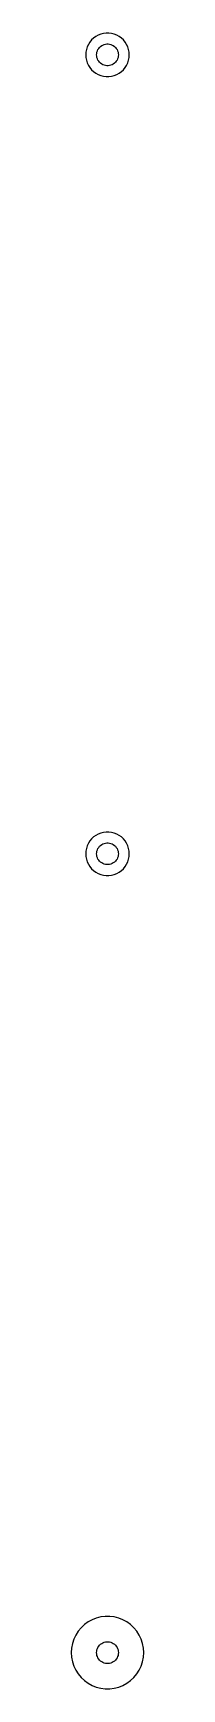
# Model space of a CAD drawing. Header units: metres. Extents: x -5 to 5, y 215 to 443.
import ezdxf

# ---------------------------------------------------------------- set-up
doc = ezdxf.new("R2010")
doc.units = ezdxf.units.M

msp = doc.modelspace()

# ---------------------------------------------------------------- linework, layer by layer
for p, q in [((-1.91226, 442.312), (-2.1869, 442.054)), ((-1.60747, 442.533), (-1.91226, 442.312)), ((-1.27733, 442.714), (-1.60747, 442.533)), ((-0.927048, 442.853), (-1.27733, 442.714)), ((-0.562134, 442.947), (-0.927048, 442.853)), ((-0.18837, 442.994), (-0.562134, 442.947)), ((0.18837, 442.994), (-0.18837, 442.994)), ((0.562134, 442.947), (0.18837, 442.994)), ((0.927048, 442.853), (0.562134, 442.947)), ((1.27733, 442.714), (0.927048, 442.853)), ((1.60747, 442.533), (1.27733, 442.714)), ((1.91226, 442.312), (1.60747, 442.533)), ((2.1869, 442.054), (1.91226, 442.312)), ((-2.97633, 440.376), (-3, 440)), ((-2.90575, 440.746), (-2.97633, 440.376)), ((-2.78932, 441.104), (-2.90575, 440.746)), ((-2.62891, 441.445), (-2.78932, 441.104)), ((-2.42705, 441.763), (-2.62891, 441.445)), ((-2.1869, 442.054), (-2.42705, 441.763)), ((-1.5, 440), (-1.48816, 440.188)), ((-1.48816, 440.188), (-1.45287, 440.373)), ((-1.45287, 440.373), (-1.39465, 440.552)), ((-1.39465, 440.552), (-1.31445, 440.723)), ((-1.31445, 440.723), (-1.21352, 440.882)), ((-1.21352, 440.882), (-1.09344, 441.027)), ((-1.09344, 441.027), (-0.956131, 441.156)), ((-0.956131, 441.156), (-0.803726, 441.266)), ((-0.803726, 441.266), (-0.638657, 441.357)), ((-0.638657, 441.357), (-0.463516, 441.427)), ((-0.463516, 441.427), (-0.281067, 441.473)), ((-0.281067, 441.473), (-0.094177, 441.497)), ((-0.094177, 441.497), (0.094177, 441.497)), ((0.094177, 441.497), (0.281067, 441.473)), ((0.281067, 441.473), (0.463516, 441.427)), ((0.463516, 441.427), (0.638657, 441.357)), ((0.638657, 441.357), (0.803726, 441.266)), ((0.803726, 441.266), (0.956131, 441.156)), ((0.956131, 441.156), (1.09344, 441.027)), ((1.09344, 441.027), (1.21352, 440.882)), ((1.21352, 440.882), (1.31445, 440.723)), ((1.31445, 440.723), (1.39465, 440.552)), ((1.39465, 440.552), (1.45287, 440.373)), ((1.45287, 440.373), (1.48816, 440.188)), ((1.48816, 440.188), (1.5, 440)), ((2.42705, 441.763), (2.1869, 442.054)), ((2.62891, 441.445), (2.42705, 441.763)), ((2.78932, 441.104), (2.62891, 441.445)), ((2.90575, 440.746), (2.78932, 441.104)), ((2.97633, 440.376), (2.90575, 440.746)), ((3, 440), (2.97633, 440.376)), ((-3, 440), (-2.97633, 439.624)), ((-2.97633, 439.624), (-2.90575, 439.254)), ((-2.90575, 439.254), (-2.78932, 438.896)), ((-2.78932, 438.896), (-2.62891, 438.555)), ((-2.62891, 438.555), (-2.42705, 438.237)), ((-2.42705, 438.237), (-2.1869, 437.946)), ((-2.1869, 437.946), (-1.91226, 437.688)), ((-1.48816, 439.812), (-1.5, 440)), ((-1.45287, 439.627), (-1.48816, 439.812)), ((-1.39465, 439.448), (-1.45287, 439.627)), ((-1.31445, 439.277), (-1.39465, 439.448)), ((-1.21352, 439.118), (-1.31445, 439.277)), ((-1.09344, 438.973), (-1.21352, 439.118)), ((-0.956131, 438.844), (-1.09344, 438.973)), ((-0.803726, 438.734), (-0.956131, 438.844)), ((-0.638657, 438.643), (-0.803726, 438.734)), ((-0.463516, 438.573), (-0.638657, 438.643)), ((-0.281067, 438.527), (-0.463516, 438.573)), ((-0.094177, 438.503), (-0.281067, 438.527)), ((0.094177, 438.503), (-0.094177, 438.503)), ((0.281067, 438.527), (0.094177, 438.503)), ((0.463516, 438.573), (0.281067, 438.527)), ((0.638657, 438.643), (0.463516, 438.573)), ((0.803726, 438.734), (0.638657, 438.643)), ((0.956131, 438.844), (0.803726, 438.734)), ((1.09344, 438.973), (0.956131, 438.844)), ((1.21352, 439.118), (1.09344, 438.973)), ((1.31445, 439.277), (1.21352, 439.118)), ((1.39465, 439.448), (1.31445, 439.277)), ((1.45287, 439.627), (1.39465, 439.448)), ((1.48816, 439.812), (1.45287, 439.627)), ((1.5, 440), (1.48816, 439.812)), ((1.91226, 437.688), (2.1869, 437.946)), ((2.1869, 437.946), (2.42705, 438.237)), ((2.42705, 438.237), (2.62891, 438.555)), ((2.62891, 438.555), (2.78932, 438.896)), ((2.78932, 438.896), (2.90575, 439.254)), ((2.90575, 439.254), (2.97633, 439.624)), ((2.97633, 439.624), (3, 440)), ((-1.91226, 437.688), (-1.60747, 437.467)), ((-1.60747, 437.467), (-1.27733, 437.286)), ((-1.27733, 437.286), (-0.927048, 437.147)), ((-0.927048, 437.147), (-0.562134, 437.053)), ((-0.562134, 437.053), (-0.18837, 437.006)), ((-0.18837, 437.006), (0.18837, 437.006)), ((0.18837, 437.006), (0.562134, 437.053)), ((0.562134, 437.053), (0.927048, 437.147)), ((0.927048, 437.147), (1.27733, 437.286)), ((1.27733, 437.286), (1.60747, 437.467)), ((1.60747, 437.467), (1.91226, 437.688)), ((-0.562134, 332.947), (-0.927048, 332.853)), ((-0.18837, 332.994), (-0.562134, 332.947)), ((0.18837, 332.994), (-0.18837, 332.994)), ((0.562134, 332.947), (0.18837, 332.994)), ((0.927048, 332.853), (0.562134, 332.947)), ((-2.90575, 330.746), (-2.97633, 330.376)), ((-2.78932, 331.104), (-2.90575, 330.746)), ((-2.62891, 331.445), (-2.78932, 331.104)), ((-2.42705, 331.763), (-2.62891, 331.445)), ((-2.1869, 332.054), (-2.42705, 331.763)), ((-1.91226, 332.312), (-2.1869, 332.054)), ((-1.60747, 332.533), (-1.91226, 332.312)), ((-1.27733, 332.714), (-1.60747, 332.533)), ((-1.39465, 330.552), (-1.31445, 330.723)), ((-1.31445, 330.723), (-1.21352, 330.882)), ((-0.927048, 332.853), (-1.27733, 332.714)), ((-1.21352, 330.882), (-1.09344, 331.027)), ((-1.09344, 331.027), (-0.956131, 331.156)), ((-0.956131, 331.156), (-0.803726, 331.266)), ((-0.803726, 331.266), (-0.638657, 331.357)), ((-0.638657, 331.357), (-0.463516, 331.427)), ((-0.463516, 331.427), (-0.281067, 331.473)), ((-0.281067, 331.473), (-0.094177, 331.497)), ((-0.094177, 331.497), (0.094177, 331.497)), ((0.094177, 331.497), (0.281067, 331.473)), ((0.281067, 331.473), (0.463516, 331.427)), ((0.463516, 331.427), (0.638657, 331.357)), ((0.638657, 331.357), (0.803726, 331.266)), ((0.803726, 331.266), (0.956131, 331.156)), ((1.27733, 332.714), (0.927048, 332.853)), ((0.956131, 331.156), (1.09344, 331.027)), ((1.09344, 331.027), (1.21352, 330.882)), ((1.21352, 330.882), (1.31445, 330.723)), ((1.60747, 332.533), (1.27733, 332.714)), ((1.31445, 330.723), (1.39465, 330.552)), ((1.91226, 332.312), (1.60747, 332.533)), ((2.1869, 332.054), (1.91226, 332.312)), ((2.42705, 331.763), (2.1869, 332.054)), ((2.62891, 331.445), (2.42705, 331.763)), ((2.78932, 331.104), (2.62891, 331.445)), ((2.90575, 330.746), (2.78932, 331.104)), ((2.97633, 330.376), (2.90575, 330.746)), ((-2.97633, 330.376), (-3, 330)), ((-3, 330), (-2.97633, 329.624)), ((-2.97633, 329.624), (-2.90575, 329.254)), ((-2.90575, 329.254), (-2.78932, 328.896)), ((-2.78932, 328.896), (-2.62891, 328.555)), ((-2.62891, 328.555), (-2.42705, 328.237)), ((-1.5, 330), (-1.48816, 330.188)), ((-1.48816, 329.812), (-1.5, 330)), ((-1.48816, 330.188), (-1.45287, 330.373)), ((-1.45287, 329.627), (-1.48816, 329.812)), ((-1.45287, 330.373), (-1.39465, 330.552)), ((-1.39465, 329.448), (-1.45287, 329.627)), ((-1.31445, 329.277), (-1.39465, 329.448)), ((-1.21352, 329.118), (-1.31445, 329.277)), ((-1.09344, 328.973), (-1.21352, 329.118)), ((-0.956131, 328.844), (-1.09344, 328.973)), ((-0.803726, 328.734), (-0.956131, 328.844)), ((-0.638657, 328.643), (-0.803726, 328.734)), ((-0.463516, 328.573), (-0.638657, 328.643)), ((-0.281067, 328.527), (-0.463516, 328.573)), ((-0.094177, 328.503), (-0.281067, 328.527)), ((0.094177, 328.503), (-0.094177, 328.503)), ((0.281067, 328.527), (0.094177, 328.503)), ((0.463516, 328.573), (0.281067, 328.527)), ((0.638657, 328.643), (0.463516, 328.573)), ((0.803726, 328.734), (0.638657, 328.643)), ((0.956131, 328.844), (0.803726, 328.734)), ((1.09344, 328.973), (0.956131, 328.844)), ((1.21352, 329.118), (1.09344, 328.973)), ((1.31445, 329.277), (1.21352, 329.118)), ((1.39465, 329.448), (1.31445, 329.277)), ((1.39465, 330.552), (1.45287, 330.373)), ((1.45287, 329.627), (1.39465, 329.448)), ((1.45287, 330.373), (1.48816, 330.188)), ((1.48816, 329.812), (1.45287, 329.627)), ((1.48816, 330.188), (1.5, 330)), ((1.5, 330), (1.48816, 329.812)), ((2.42705, 328.237), (2.62891, 328.555)), ((2.62891, 328.555), (2.78932, 328.896)), ((2.78932, 328.896), (2.90575, 329.254)), ((2.90575, 329.254), (2.97633, 329.624)), ((3, 330), (2.97633, 330.376)), ((2.97633, 329.624), (3, 330)), ((-2.42705, 328.237), (-2.1869, 327.946)), ((-2.1869, 327.946), (-1.91226, 327.688)), ((-1.91226, 327.688), (-1.60747, 327.467)), ((-1.60747, 327.467), (-1.27733, 327.286)), ((-1.27733, 327.286), (-0.927048, 327.147)), ((-0.927048, 327.147), (-0.562134, 327.053)), ((-0.562134, 327.053), (-0.18837, 327.006)), ((-0.18837, 327.006), (0.18837, 327.006)), ((0.18837, 327.006), (0.562134, 327.053)), ((0.562134, 327.053), (0.927048, 327.147)), ((0.927048, 327.147), (1.27733, 327.286)), ((1.27733, 327.286), (1.60747, 327.467)), ((1.60747, 327.467), (1.91226, 327.688)), ((1.91226, 327.688), (2.1869, 327.946)), ((2.1869, 327.946), (2.42705, 328.237)), ((-3.18712, 223.853), (-3.64484, 223.423)), ((-2.67912, 224.222), (-3.18712, 223.853)), ((-2.12889, 224.524), (-2.67912, 224.222)), ((-1.54507, 224.755), (-2.12889, 224.524)), ((-0.936905, 224.911), (-1.54507, 224.755)), ((-0.31395, 224.99), (-0.936905, 224.911)), ((0.31395, 224.99), (-0.31395, 224.99)), ((0.936905, 224.911), (0.31395, 224.99)), ((1.54507, 224.755), (0.936905, 224.911)), ((2.12889, 224.524), (1.54507, 224.755)), ((2.67912, 224.222), (2.12889, 224.524)), ((3.18712, 223.853), (2.67912, 224.222)), ((3.64484, 223.423), (3.18712, 223.853)), ((-4.84291, 221.243), (-4.96057, 220.627)), ((-4.64888, 221.841), (-4.84291, 221.243)), ((-4.38153, 222.409), (-4.64888, 221.841)), ((-4.04507, 222.939), (-4.38153, 222.409)), ((-3.64484, 223.423), (-4.04507, 222.939)), ((-1.09344, 221.027), (-0.956131, 221.156)), ((-0.956131, 221.156), (-0.803726, 221.266)), ((-0.803726, 221.266), (-0.638657, 221.357)), ((-0.638657, 221.357), (-0.463516, 221.427)), ((-0.463516, 221.427), (-0.281067, 221.473)), ((-0.281067, 221.473), (-0.094177, 221.497)), ((-0.094177, 221.497), (0.094177, 221.497)), ((0.094177, 221.497), (0.281067, 221.473)), ((0.281067, 221.473), (0.463516, 221.427)), ((0.463516, 221.427), (0.638657, 221.357)), ((0.638657, 221.357), (0.803726, 221.266)), ((0.803726, 221.266), (0.956131, 221.156)), ((0.956131, 221.156), (1.09344, 221.027)), ((4.04507, 222.939), (3.64484, 223.423)), ((4.38153, 222.409), (4.04507, 222.939)), ((4.64888, 221.841), (4.38153, 222.409)), ((4.84291, 221.243), (4.64888, 221.841)), ((4.96057, 220.627), (4.84291, 221.243)), ((-4.96057, 220.627), (-5, 220)), ((-5, 220), (-4.96057, 219.373)), ((-4.96057, 219.373), (-4.84291, 218.757)), ((-1.5, 220), (-1.48816, 220.188)), ((-1.48816, 219.812), (-1.5, 220)), ((-1.48816, 220.188), (-1.45287, 220.373)), ((-1.45287, 219.627), (-1.48816, 219.812)), ((-1.45287, 220.373), (-1.39465, 220.552)), ((-1.39465, 219.448), (-1.45287, 219.627)), ((-1.39465, 220.552), (-1.31445, 220.723)), ((-1.31445, 219.277), (-1.39465, 219.448)), ((-1.31445, 220.723), (-1.21352, 220.882)), ((-1.21352, 219.118), (-1.31445, 219.277)), ((-1.21352, 220.882), (-1.09344, 221.027)), ((-1.09344, 218.973), (-1.21352, 219.118)), ((-0.956131, 218.844), (-1.09344, 218.973)), ((1.09344, 218.973), (0.956131, 218.844)), ((1.09344, 221.027), (1.21352, 220.882)), ((1.21352, 219.118), (1.09344, 218.973)), ((1.21352, 220.882), (1.31445, 220.723)), ((1.31445, 219.277), (1.21352, 219.118)), ((1.31445, 220.723), (1.39465, 220.552)), ((1.39465, 219.448), (1.31445, 219.277)), ((1.39465, 220.552), (1.45287, 220.373)), ((1.45287, 219.627), (1.39465, 219.448)), ((1.45287, 220.373), (1.48816, 220.188)), ((1.48816, 219.812), (1.45287, 219.627)), ((1.48816, 220.188), (1.5, 220)), ((1.5, 220), (1.48816, 219.812)), ((4.84291, 218.757), (4.96057, 219.373)), ((5, 220), (4.96057, 220.627)), ((4.96057, 219.373), (5, 220)), ((-4.84291, 218.757), (-4.64888, 218.159)), ((-4.64888, 218.159), (-4.38153, 217.591)), ((-4.38153, 217.591), (-4.04507, 217.061)), ((-4.04507, 217.061), (-3.64484, 216.577)), ((-0.803726, 218.734), (-0.956131, 218.844)), ((-0.638657, 218.643), (-0.803726, 218.734)), ((-0.463516, 218.573), (-0.638657, 218.643)), ((-0.281067, 218.527), (-0.463516, 218.573)), ((-0.094177, 218.503), (-0.281067, 218.527)), ((0.094177, 218.503), (-0.094177, 218.503)), ((0.281067, 218.527), (0.094177, 218.503)), ((0.463516, 218.573), (0.281067, 218.527)), ((0.638657, 218.643), (0.463516, 218.573)), ((0.803726, 218.734), (0.638657, 218.643)), ((0.956131, 218.844), (0.803726, 218.734)), ((3.64484, 216.577), (4.04507, 217.061)), ((4.04507, 217.061), (4.38153, 217.591)), ((4.38153, 217.591), (4.64888, 218.159)), ((4.64888, 218.159), (4.84291, 218.757)), ((-3.64484, 216.577), (-3.18712, 216.147)), ((-3.18712, 216.147), (-2.67912, 215.778)), ((-2.67912, 215.778), (-2.12889, 215.476)), ((-2.12889, 215.476), (-1.54507, 215.245)), ((-1.54507, 215.245), (-0.936905, 215.089)), ((-0.936905, 215.089), (-0.31395, 215.01)), ((-0.31395, 215.01), (0.31395, 215.01)), ((0.31395, 215.01), (0.936905, 215.089)), ((0.936905, 215.089), (1.54507, 215.245)), ((1.54507, 215.245), (2.12889, 215.476)), ((2.12889, 215.476), (2.67912, 215.778)), ((2.67912, 215.778), (3.18712, 216.147)), ((3.18712, 216.147), (3.64484, 216.577))]:
    msp.add_line(p, q)

doc.saveas('drawing.dxf')
